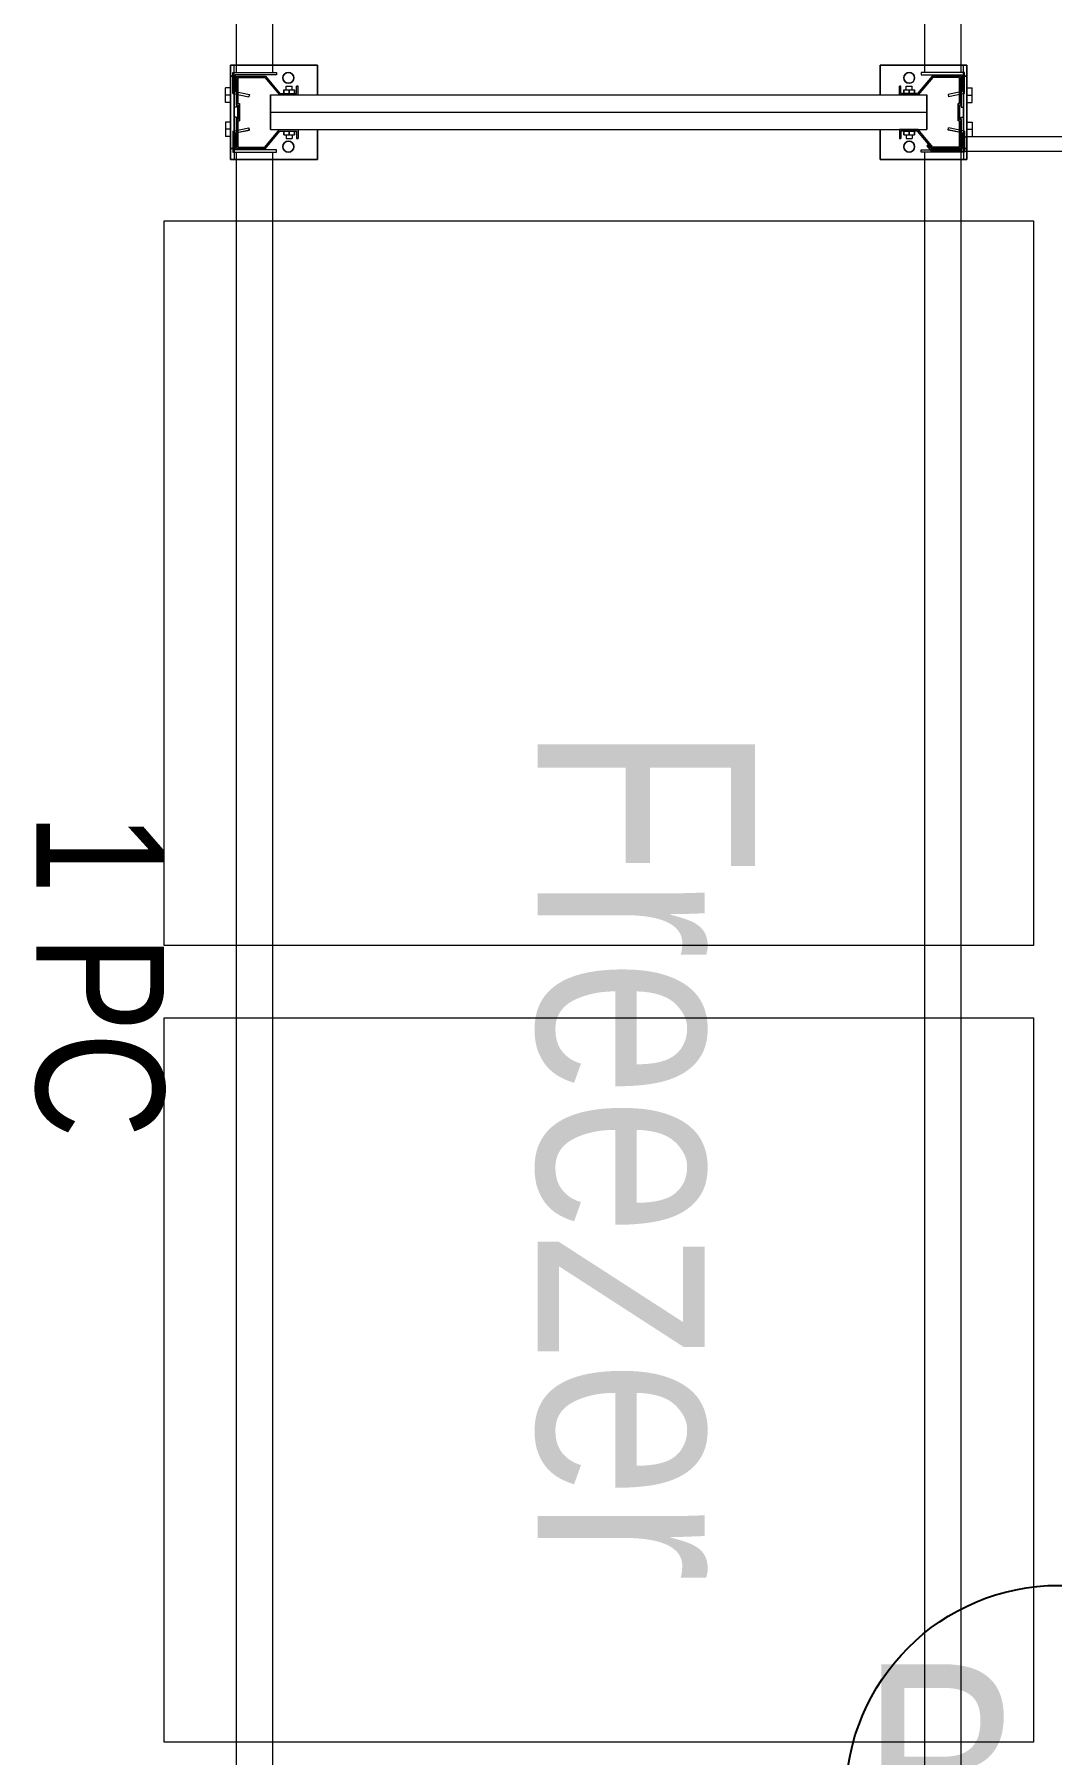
# Model space of a CAD drawing. Header units: metres. Extents: x 0 to 8715937, y -236336 to 216.
# Drawn here: x 127.135 to 128.539, y 73.327 to 75.702 of the extents above; entities that cross this region are included whole.
import ezdxf

# ---------------------------------------------------------------- set-up
doc = ezdxf.new("R2010")
doc.units = ezdxf.units.M
doc.header["$MEASUREMENT"] = 0
for name, color, linetype in [('0-BLOCK-EQUIPAMIENTO', 7, 'Continuous'), ('AAA BAST', 5, 'Continuous'), ('AAA CONECT', 3, 'Continuous'), ('AAA LARG', 1, 'Continuous'), ('AAA PALLETS', 7, 'Continuous'), ('COTAS INTERIORES', 2, 'Continuous'), ('MURO 20 - vista', 5, 'Continuous'), ('TEXTO', 7, 'Continuous')]:
    doc.layers.add(name, color=color, linetype=linetype)
doc.styles.add('AR', font='arial.ttf')

# ---------------------------------------------------------------- blocks, each defined once
blk = doc.blocks.new('1A MODULO D FTE')
at = {"layer": 'AAA BAST', "lineweight": 5}
for points in [[(-2.34, -0.835), (-2.34, -0.833), (-2.35, -0.833), (-2.35, -0.81), (-2.326, -0.79), (-2.326, -0.75), (-2.366, -0.75), (-2.366, -0.752), (-2.386, -0.752), (-2.386, -0.75), (-2.426, -0.75), (-2.426, -0.79), (-2.402, -0.81), (-2.402, -0.833), (-2.412, -0.833), (-2.412, -0.835), (-2.4, -0.835), (-2.4, -0.8091), (-2.424, -0.7891), (-2.424, -0.752), (-2.388, -0.752), (-2.388, -0.754), (-2.364, -0.754), (-2.364, -0.752), (-2.328, -0.752), (-2.328, -0.7891), (-2.352, -0.8091), (-2.352, -0.835)], [(-0.012, -0.835), (-0.012, -0.833), (-0.002, -0.833), (-0.002, -0.81), (-0.026, -0.79), (-0.026, -0.75), (0.014, -0.75), (0.014, -0.752), (0.034, -0.752), (0.034, -0.75), (0.074, -0.75), (0.074, -0.79), (0.05, -0.81), (0.05, -0.833), (0.06, -0.833), (0.06, -0.835), (0.048, -0.835), (0.048, -0.8091), (0.072, -0.7891), (0.072, -0.752), (0.036, -0.752), (0.036, -0.754), (0.012, -0.754), (0.012, -0.752), (-0.024, -0.752), (-0.024, -0.7891), (0, -0.8091), (0, -0.835)], [(-2.34, -1.665), (-2.34, -1.667), (-2.35, -1.667), (-2.35, -1.69), (-2.326, -1.71), (-2.326, -1.75), (-2.366, -1.75), (-2.366, -1.748), (-2.386, -1.748), (-2.386, -1.75), (-2.426, -1.75), (-2.426, -1.71), (-2.402, -1.69), (-2.402, -1.667), (-2.412, -1.667), (-2.412, -1.665), (-2.4, -1.665), (-2.4, -1.6909), (-2.424, -1.7109), (-2.424, -1.748), (-2.388, -1.748), (-2.388, -1.746), (-2.364, -1.746), (-2.364, -1.748), (-2.328, -1.748), (-2.328, -1.7109), (-2.352, -1.6909), (-2.352, -1.665)], [(-0.012, -1.665), (-0.012, -1.667), (-0.002, -1.667), (-0.002, -1.69), (-0.026, -1.71), (-0.026, -1.75), (0.014, -1.75), (0.014, -1.748), (0.034, -1.748), (0.034, -1.75), (0.074, -1.75), (0.074, -1.71), (0.05, -1.69), (0.05, -1.667), (0.06, -1.667), (0.06, -1.665), (0.048, -1.665), (0.048, -1.6909), (0.072, -1.7109), (0.072, -1.748), (0.036, -1.748), (0.036, -1.746), (0.012, -1.746), (0.012, -1.748), (-0.024, -1.748), (-0.024, -1.7109), (0, -1.6909), (0, -1.665)]]:
    blk.add_hatch(color=251, dxfattribs=at).paths.add_polyline_path(points)
at = {"layer": 'AAA BAST', "color": 251, "lineweight": 5}
for p, q in [((-2.3895, -0.7348), (-2.4095, -0.7348)), ((-2.4095, -0.7418), (-2.4095, -0.7348)), ((-2.3995, -0.7418), (-2.3995, -0.7348)), ((-2.3895, -0.7418), (-2.3895, -0.7348)), ((-2.3625, -0.7348), (-2.3425, -0.7348)), ((-2.3625, -0.7418), (-2.3625, -0.7348)), ((-2.3525, -0.7418), (-2.3525, -0.7348)), ((-2.3425, -0.7418), (-2.3425, -0.7348)), ((0.0105, -0.7348), (-0.0095, -0.7348)), ((-0.0095, -0.7418), (-0.0095, -0.7348)), ((0.0005, -0.7418), (0.0005, -0.7348)), ((0.0105, -0.7418), (0.0105, -0.7348)), ((0.0375, -0.7348), (0.0575, -0.7348)), ((0.0375, -0.7418), (0.0375, -0.7348)), ((0.0475, -0.7418), (0.0475, -0.7348)), ((0.0575, -0.7418), (0.0575, -0.7348)), ((-2.426, -0.7418), (-2.441, -0.7418)), ((-2.441, -0.7418), (-2.441, -0.8618)), ((-2.426, -0.7468), (-2.441, -0.7468)), ((-2.326, -0.7418), (-2.426, -0.7418)), ((-2.426, -0.7418), (-2.426, -0.7468)), ((-2.426, -0.7468), (-2.326, -0.7468)), ((-2.386, -0.75), (-2.426, -0.75)), ((-2.426, -0.75), (-2.426, -0.79)), ((-2.424, -0.752), (-2.424, -0.7891)), ((-2.388, -0.752), (-2.424, -0.752)), ((-2.416, -0.75), (-2.416, -0.7468)), ((-2.416, -0.7468), (-2.383, -0.7468)), ((-2.388, -0.752), (-2.388, -0.754)), ((-2.364, -0.754), (-2.388, -0.754)), ((-2.386, -0.75), (-2.386, -0.752)), ((-2.386, -0.75), (-2.383, -0.75)), ((-2.366, -0.752), (-2.386, -0.752)), ((-2.383, -0.75), (-2.383, -0.7468)), ((-2.369, -0.75), (-2.369, -0.7468)), ((-2.366, -0.75), (-2.369, -0.75)), ((-2.326, -0.75), (-2.366, -0.75)), ((-2.366, -0.75), (-2.366, -0.752)), ((-2.328, -0.752), (-2.364, -0.752)), ((-2.364, -0.752), (-2.364, -0.754)), ((-2.336, -0.75), (-2.336, -0.7468)), ((-2.328, -0.752), (-2.328, -0.7891)), ((-2.326, -0.7468), (-2.326, -0.7418)), ((-2.311, -0.7418), (-2.326, -0.7418)), ((-2.326, -0.7468), (-2.311, -0.7468)), ((-2.326, -0.75), (-2.326, -0.79)), ((-2.311, -0.8618), (-2.311, -0.7418)), ((-0.041, -0.8618), (-0.041, -0.7418)), ((-0.041, -0.7418), (-0.026, -0.7418)), ((-0.026, -0.7468), (-0.041, -0.7468)), ((-0.026, -0.7468), (-0.026, -0.7418)), ((-0.026, -0.7418), (0.074, -0.7418)), ((0.074, -0.7468), (-0.026, -0.7468)), ((-0.026, -0.75), (0.014, -0.75)), ((-0.026, -0.75), (-0.026, -0.79)), ((-0.024, -0.752), (-0.024, -0.7891)), ((-0.024, -0.752), (0.012, -0.752)), ((-0.016, -0.75), (-0.016, -0.7468)), ((0.012, -0.752), (0.012, -0.754)), ((0.012, -0.754), (0.036, -0.754)), ((0.014, -0.75), (0.014, -0.752)), ((0.014, -0.75), (0.017, -0.75)), ((0.014, -0.752), (0.034, -0.752)), ((0.017, -0.75), (0.017, -0.7468)), ((0.031, -0.75), (0.031, -0.7468)), ((0.064, -0.7468), (0.031, -0.7468)), ((0.034, -0.75), (0.031, -0.75)), ((0.034, -0.75), (0.074, -0.75)), ((0.034, -0.75), (0.034, -0.752)), ((0.036, -0.752), (0.072, -0.752)), ((0.036, -0.752), (0.036, -0.754)), ((0.064, -0.75), (0.064, -0.7468)), ((0.072, -0.752), (0.072, -0.7891)), ((0.074, -0.7418), (0.074, -0.7468)), ((0.074, -0.7418), (0.089, -0.7418)), ((0.074, -0.7468), (0.089, -0.7468)), ((0.074, -0.75), (0.074, -0.79)), ((0.089, -0.7418), (0.089, -0.8618)), ((-2.426, -0.79), (-2.402, -0.81)), ((-2.424, -0.7891), (-2.4, -0.8091)), ((-2.4, -0.797), (-2.376, -0.797)), ((-2.4, -1.703), (-2.4, -0.797)), ((-2.376, -0.797), (-2.352, -0.797)), ((-2.376, -1.703), (-2.376, -0.797)), ((-2.328, -0.7891), (-2.352, -0.8091)), ((-2.352, -1.703), (-2.352, -0.797)), ((-2.326, -0.79), (-2.35, -0.81)), ((-0.026, -0.79), (-0.002, -0.81)), ((-0.024, -0.7891), (0, -0.8091)), ((0.024, -0.797), (0, -0.797)), ((0, -1.703), (0, -0.797)), ((0.048, -0.797), (0.024, -0.797)), ((0.024, -1.703), (0.024, -0.797)), ((0.072, -0.7891), (0.048, -0.8091)), ((0.048, -1.703), (0.048, -0.797)), ((0.074, -0.79), (0.05, -0.81)), ((-2.402, -0.814), (-2.407, -0.814)), ((-2.407, -0.829), (-2.407, -0.814)), ((-2.402, -0.8215), (-2.407, -0.8215)), ((-2.402, -0.829), (-2.407, -0.829)), ((-2.402, -0.81), (-2.402, -0.833)), ((-2.4, -0.8091), (-2.4, -0.835)), ((-2.352, -0.8091), (-2.352, -0.835)), ((-2.35, -0.81), (-2.35, -0.833)), ((-2.345, -0.814), (-2.35, -0.814)), ((-2.35, -0.829), (-2.35, -0.814)), ((-2.345, -0.8215), (-2.35, -0.8215)), ((-2.345, -0.829), (-2.35, -0.829)), ((-2.345, -0.829), (-2.345, -0.814)), ((-2.345, -0.8172), (-2.34, -0.8172)), ((-2.345, -0.8257), (-2.34, -0.8257)), ((-2.34, -0.8257), (-2.34, -0.8172)), ((-0.007, -0.8172), (-0.012, -0.8172)), ((-0.012, -0.8257), (-0.012, -0.8172)), ((-0.007, -0.8257), (-0.012, -0.8257)), ((-0.007, -0.814), (-0.002, -0.814)), ((-0.007, -0.829), (-0.007, -0.814)), ((-0.007, -0.8215), (-0.002, -0.8215)), ((-0.007, -0.829), (-0.002, -0.829)), ((-0.002, -0.81), (-0.002, -0.833)), ((-0.002, -0.829), (-0.002, -0.814)), ((0, -0.8091), (0, -0.835)), ((0.048, -0.8091), (0.048, -0.835)), ((0.05, -0.81), (0.05, -0.833)), ((0.05, -0.814), (0.055, -0.814)), ((0.05, -0.8215), (0.055, -0.8215)), ((0.05, -0.829), (0.055, -0.829)), ((0.055, -0.829), (0.055, -0.814)), ((-2.402, -0.833), (-2.412, -0.833)), ((-2.412, -0.833), (-2.412, -0.835)), ((-2.4, -0.835), (-2.412, -0.835)), ((-2.352, -0.835), (-2.34, -0.835)), ((-2.35, -0.833), (-2.34, -0.833)), ((-2.34, -0.835), (-2.34, -0.833)), ((-0.002, -0.833), (-0.012, -0.833)), ((-0.012, -0.835), (-0.012, -0.833)), ((0, -0.835), (-0.012, -0.835)), ((0.048, -0.835), (0.06, -0.835)), ((0.05, -0.833), (0.06, -0.833)), ((0.06, -0.833), (0.06, -0.835)), ((-2.441, -0.8618), (-2.4, -0.8618)), ((-2.352, -0.8618), (-2.311, -0.8618)), ((0, -0.8618), (-0.041, -0.8618)), ((0.089, -0.8618), (0.048, -0.8618)), ((-2.441, -1.7582), (-2.441, -1.6382)), ((-2.441, -1.6382), (-2.4, -1.6382)), ((-2.352, -1.6382), (-2.311, -1.6382)), ((-2.311, -1.6382), (-2.311, -1.7582)), ((0, -1.6382), (-0.041, -1.6382)), ((-0.041, -1.6382), (-0.041, -1.7582)), ((0.089, -1.6382), (0.048, -1.6382)), ((0.089, -1.7582), (0.089, -1.6382)), ((-2.4, -1.665), (-2.412, -1.665)), ((-2.412, -1.667), (-2.412, -1.665)), ((-2.402, -1.667), (-2.412, -1.667)), ((-2.402, -1.6699), (-2.407, -1.6699)), ((-2.407, -1.6849), (-2.407, -1.6699)), ((-2.402, -1.6774), (-2.407, -1.6774)), ((-2.402, -1.6849), (-2.407, -1.6849)), ((-2.402, -1.69), (-2.402, -1.667)), ((-2.4, -1.6909), (-2.4, -1.665)), ((-2.352, -1.6909), (-2.352, -1.665)), ((-2.352, -1.665), (-2.34, -1.665)), ((-2.35, -1.69), (-2.35, -1.667)), ((-2.35, -1.667), (-2.34, -1.667)), ((-2.345, -1.6699), (-2.35, -1.6699)), ((-2.35, -1.6849), (-2.35, -1.6699)), ((-2.345, -1.6774), (-2.35, -1.6774)), ((-2.345, -1.6849), (-2.35, -1.6849)), ((-2.345, -1.6849), (-2.345, -1.6699)), ((-2.345, -1.6732), (-2.34, -1.6732)), ((-2.345, -1.6817), (-2.34, -1.6817)), ((-2.34, -1.665), (-2.34, -1.667)), ((-2.34, -1.6817), (-2.34, -1.6732)), ((0, -1.665), (-0.012, -1.665)), ((-0.012, -1.665), (-0.012, -1.667)), ((-0.002, -1.667), (-0.012, -1.667)), ((-0.007, -1.6732), (-0.012, -1.6732)), ((-0.012, -1.6817), (-0.012, -1.6732)), ((-0.007, -1.6817), (-0.012, -1.6817)), ((-0.007, -1.6699), (-0.002, -1.6699)), ((-0.007, -1.6849), (-0.007, -1.6699)), ((-0.007, -1.6774), (-0.002, -1.6774)), ((-0.007, -1.6849), (-0.002, -1.6849)), ((-0.002, -1.69), (-0.002, -1.667)), ((-0.002, -1.6849), (-0.002, -1.6699)), ((0, -1.6909), (0, -1.665)), ((0.048, -1.6909), (0.048, -1.665)), ((0.048, -1.665), (0.06, -1.665)), ((0.05, -1.69), (0.05, -1.667)), ((0.05, -1.667), (0.06, -1.667)), ((0.05, -1.6699), (0.055, -1.6699)), ((0.05, -1.6774), (0.055, -1.6774)), ((0.05, -1.6849), (0.055, -1.6849)), ((0.055, -1.6849), (0.055, -1.6699)), ((0.06, -1.667), (0.06, -1.665)), ((-2.426, -1.71), (-2.402, -1.69)), ((-2.424, -1.7109), (-2.4, -1.6909)), ((-2.4, -1.703), (-2.376, -1.703)), ((-2.376, -1.703), (-2.352, -1.703)), ((-2.328, -1.7109), (-2.352, -1.6909)), ((-2.326, -1.71), (-2.35, -1.69)), ((-0.026, -1.71), (-0.002, -1.69)), ((-0.024, -1.7109), (0, -1.6909)), ((0.024, -1.703), (0, -1.703)), ((0.048, -1.703), (0.024, -1.703)), ((0.072, -1.7109), (0.048, -1.6909)), ((0.074, -1.71), (0.05, -1.69)), ((-2.426, -1.75), (-2.426, -1.71)), ((-2.424, -1.748), (-2.424, -1.7109)), ((-2.328, -1.748), (-2.328, -1.7109)), ((-2.326, -1.75), (-2.326, -1.71)), ((-0.026, -1.75), (-0.026, -1.71)), ((-0.024, -1.748), (-0.024, -1.7109)), ((0.072, -1.748), (0.072, -1.7109)), ((0.074, -1.75), (0.074, -1.71)), ((-2.426, -1.7532), (-2.441, -1.7532)), ((-2.386, -1.75), (-2.426, -1.75)), ((-2.426, -1.7532), (-2.326, -1.7532)), ((-2.426, -1.7582), (-2.426, -1.7532)), ((-2.388, -1.748), (-2.424, -1.748)), ((-2.416, -1.75), (-2.416, -1.7532)), ((-2.416, -1.7532), (-2.383, -1.7532)), ((-2.388, -1.748), (-2.388, -1.746)), ((-2.364, -1.746), (-2.388, -1.746)), ((-2.366, -1.748), (-2.386, -1.748)), ((-2.386, -1.75), (-2.386, -1.748)), ((-2.386, -1.75), (-2.383, -1.75)), ((-2.383, -1.75), (-2.383, -1.7532)), ((-2.369, -1.75), (-2.369, -1.7532)), ((-2.366, -1.75), (-2.369, -1.75)), ((-2.366, -1.75), (-2.366, -1.748)), ((-2.326, -1.75), (-2.366, -1.75)), ((-2.364, -1.748), (-2.364, -1.746)), ((-2.328, -1.748), (-2.364, -1.748)), ((-2.336, -1.75), (-2.336, -1.7532)), ((-2.326, -1.7532), (-2.326, -1.7582)), ((-2.326, -1.7532), (-2.311, -1.7532)), ((-0.026, -1.7532), (-0.041, -1.7532)), ((-0.026, -1.75), (0.014, -1.75)), ((0.074, -1.7532), (-0.026, -1.7532)), ((-0.026, -1.7532), (-0.026, -1.7582)), ((-0.024, -1.748), (0.012, -1.748)), ((-0.016, -1.75), (-0.016, -1.7532)), ((0.012, -1.748), (0.012, -1.746)), ((0.012, -1.746), (0.036, -1.746)), ((0.014, -1.748), (0.034, -1.748)), ((0.014, -1.75), (0.014, -1.748)), ((0.014, -1.75), (0.017, -1.75)), ((0.017, -1.75), (0.017, -1.7532)), ((0.031, -1.75), (0.031, -1.7532)), ((0.034, -1.75), (0.031, -1.75)), ((0.064, -1.7532), (0.031, -1.7532)), ((0.034, -1.75), (0.034, -1.748)), ((0.034, -1.75), (0.074, -1.75)), ((0.036, -1.748), (0.036, -1.746)), ((0.036, -1.748), (0.072, -1.748)), ((0.064, -1.75), (0.064, -1.7532)), ((0.074, -1.7582), (0.074, -1.7532)), ((0.074, -1.7532), (0.089, -1.7532)), ((-2.426, -1.7582), (-2.441, -1.7582)), ((-2.326, -1.7582), (-2.426, -1.7582)), ((-2.4095, -1.7582), (-2.4095, -1.7652)), ((-2.3895, -1.7652), (-2.4095, -1.7652)), ((-2.3995, -1.7582), (-2.3995, -1.7652)), ((-2.3895, -1.7582), (-2.3895, -1.7652)), ((-2.3625, -1.7582), (-2.3625, -1.7652)), ((-2.3625, -1.7652), (-2.3425, -1.7652)), ((-2.3525, -1.7582), (-2.3525, -1.7652)), ((-2.3425, -1.7582), (-2.3425, -1.7652)), ((-2.311, -1.7582), (-2.326, -1.7582)), ((-0.041, -1.7582), (-0.026, -1.7582)), ((-0.026, -1.7582), (0.074, -1.7582)), ((-0.0095, -1.7582), (-0.0095, -1.7652)), ((0.0105, -1.7652), (-0.0095, -1.7652)), ((0.0005, -1.7582), (0.0005, -1.7652)), ((0.0105, -1.7582), (0.0105, -1.7652)), ((0.0375, -1.7582), (0.0375, -1.7652)), ((0.0375, -1.7652), (0.0575, -1.7652)), ((0.0475, -1.7582), (0.0475, -1.7652)), ((0.0575, -1.7582), (0.0575, -1.7652)), ((0.074, -1.7582), (0.089, -1.7582))]:
    blk.add_line(p, q, dxfattribs=at)
for centre in [(-2.4235, -0.8215), (-2.3285, -0.8215), (-0.0235, -0.8215), (0.0715, -0.8215), (-2.4235, -1.6785), (-2.3285, -1.6785), (-0.0235, -1.6785), (0.0715, -1.6785)]:
    blk.add_circle(centre, 0.0075, dxfattribs=at)
at = {"layer": 'AAA CONECT', "color": 251, "lineweight": 5, "ltscale": 0.21}
for p, q in [((-2.43, -0.4591), (-2.43, -0.7909)), ((-0.03, -0.4591), (-0.03, -0.7909)), ((-2.41, -0.5066), (-2.41, -0.7434)), ((-0.01, -0.5066), (-0.01, -0.7434))]:
    blk.add_line(p, q, dxfattribs=at)
at = {"layer": 'AAA CONECT', "color": 251, "lineweight": 5}
for p, q in [((-2.428, -0.7484), (-2.428, -0.79)), ((-2.428, -0.7484), (-2.415, -0.7484)), ((-2.41, -0.7434), (-2.415, -0.7484)), ((-0.028, -0.7484), (-0.028, -0.79)), ((-0.028, -0.7484), (-0.015, -0.7484)), ((-0.01, -0.7434), (-0.015, -0.7484)), ((-2.4223, -0.7973), (-2.43, -0.7909)), ((-2.421, -0.7958), (-2.428, -0.79)), ((-2.4223, -0.7973), (-2.421, -0.7958)), ((-0.0223, -0.7973), (-0.03, -0.7909)), ((-0.021, -0.7958), (-0.028, -0.79)), ((-0.0223, -0.7973), (-0.021, -0.7958))]:
    blk.add_line(p, q, dxfattribs=at)
at = {"layer": 'AAA LARG', "color": 251, "lineweight": 5}
for p, q in [((-2.35, -0.745), (-2.3547, -0.7671)), ((-2.3474, -0.7482), (-2.3516, -0.7678)), ((-2.35, -0.745), (-2.321, -0.745)), ((-2.3242, -0.7482), (-2.3474, -0.7482)), ((-2.3242, -0.805), (-2.3242, -0.7482)), ((-2.321, -0.745), (-2.321, -0.805)), ((-2.321, -0.75), (-0.031, -0.75)), ((-0.002, -0.745), (-0.031, -0.745)), ((-0.031, -0.745), (-0.031, -0.805)), ((-0.0278, -0.805), (-0.0278, -0.7482)), ((-0.0278, -0.7482), (-0.0046, -0.7482)), ((-0.0046, -0.7482), (-0.0004, -0.7678)), ((-0.002, -0.745), (0.0027, -0.7671)), ((-2.3516, -0.7678), (-2.3547, -0.7671)), ((-0.0004, -0.7678), (0.0027, -0.7671)), ((-2.321, -0.805), (-2.3242, -0.805)), ((-2.321, -0.8), (-0.031, -0.8)), ((-0.031, -0.805), (-0.0278, -0.805)), ((-2.321, -1.695), (-2.3242, -1.695)), ((-2.3242, -1.695), (-2.3242, -1.7518)), ((-2.321, -1.755), (-2.321, -1.695)), ((-2.321, -1.7), (-0.031, -1.7)), ((-0.031, -1.755), (-0.031, -1.695)), ((-0.031, -1.695), (-0.0278, -1.695)), ((-0.0278, -1.695), (-0.0278, -1.7518)), ((-2.3516, -1.7322), (-2.3547, -1.7329)), ((-2.35, -1.755), (-2.3547, -1.7329)), ((-2.3474, -1.7518), (-2.3516, -1.7322)), ((-0.0046, -1.7518), (-0.0004, -1.7322)), ((-0.002, -1.755), (0.0027, -1.7329)), ((-0.0004, -1.7322), (0.0027, -1.7329)), ((-2.35, -1.755), (-2.321, -1.755)), ((-2.3242, -1.7518), (-2.3474, -1.7518)), ((-2.321, -1.75), (-0.031, -1.75)), ((-0.002, -1.755), (-0.031, -1.755)), ((-0.0278, -1.7518), (-0.0046, -1.7518))]:
    blk.add_line(p, q, dxfattribs=at)
at = {"layer": 'AAA PALLETS', "color": 251, "lineweight": 5, "ltscale": 0.21}
for p, q in [((-1.226, -0.65), (-2.226, -0.65)), ((-2.226, -0.65), (-2.226, -1.85)), ((-1.226, -1.85), (-1.226, -0.65)), ((-0.126, -0.65), (-1.126, -0.65)), ((-1.126, -0.65), (-1.126, -1.85)), ((-0.126, -1.85), (-0.126, -0.65)), ((-2.226, -1.85), (-1.226, -1.85)), ((-1.126, -1.85), (-0.126, -1.85))]:
    blk.add_line(p, q, dxfattribs=at)
blk = doc.blocks.new('DPM-EQUIPAMIENTO')
at = {"layer": 'AAA BAST', "xscale": -1, "rotation": 270}
for p in [(41.4439, 77.9703), (41.4439, 75.5703)]:
    blk.add_blockref('1A MODULO D FTE', p, dxfattribs=at)

msp = doc.modelspace()

# ---------------------------------------------------------------- hatches: boundary and pattern name
at = {"layer": 'AAA BAST', "lineweight": 5}
for points in [[(127.4989, 75.5583), (127.4969, 75.5583), (127.4969, 75.5683), (127.4739, 75.5683), (127.4539, 75.5443), (127.4139, 75.5443), (127.4139, 75.5843), (127.4159, 75.5843), (127.4159, 75.6043), (127.4139, 75.6043), (127.4139, 75.6443), (127.4539, 75.6443), (127.4739, 75.6203), (127.4969, 75.6203), (127.4969, 75.6303), (127.4989, 75.6303), (127.4989, 75.6183), (127.473, 75.6183), (127.453, 75.6423), (127.4159, 75.6423), (127.4159, 75.6063), (127.4179, 75.6063), (127.4179, 75.5823), (127.4159, 75.5823), (127.4159, 75.5463), (127.453, 75.5463), (127.473, 75.5703), (127.4989, 75.5703)], [(127.4989, 75.6303), (127.4969, 75.6303), (127.4969, 75.6203), (127.4739, 75.6203), (127.4539, 75.6443), (127.4139, 75.6443), (127.4139, 75.6043), (127.4159, 75.6043), (127.4159, 75.5843), (127.4139, 75.5843), (127.4139, 75.5443), (127.4539, 75.5443), (127.4739, 75.5683), (127.4969, 75.5683), (127.4969, 75.5583), (127.4989, 75.5583), (127.4989, 75.5703), (127.473, 75.5703), (127.453, 75.5463), (127.4159, 75.5463), (127.4159, 75.5823), (127.4179, 75.5823), (127.4179, 75.6063), (127.4159, 75.6063), (127.4159, 75.6423), (127.453, 75.6423), (127.473, 75.6183), (127.4989, 75.6183)], [(128.3289, 75.5583), (128.3309, 75.5583), (128.3309, 75.5683), (128.3539, 75.5683), (128.3739, 75.5443), (128.4139, 75.5443), (128.4139, 75.5843), (128.4119, 75.5843), (128.4119, 75.6043), (128.4139, 75.6043), (128.4139, 75.6443), (128.3739, 75.6443), (128.3539, 75.6203), (128.3309, 75.6203), (128.3309, 75.6303), (128.3289, 75.6303), (128.3289, 75.6183), (128.3549, 75.6183), (128.3749, 75.6423), (128.4119, 75.6423), (128.4119, 75.6063), (128.4099, 75.6063), (128.4099, 75.5823), (128.4119, 75.5823), (128.4119, 75.5463), (128.3749, 75.5463), (128.3549, 75.5703), (128.3289, 75.5703)], [(128.3289, 75.6303), (128.3309, 75.6303), (128.3309, 75.6203), (128.3539, 75.6203), (128.3739, 75.6443), (128.4139, 75.6443), (128.4139, 75.6043), (128.4119, 75.6043), (128.4119, 75.5843), (128.4139, 75.5843), (128.4139, 75.5443), (128.3739, 75.5443), (128.3539, 75.5683), (128.3309, 75.5683), (128.3309, 75.5583), (128.3289, 75.5583), (128.3289, 75.5703), (128.3549, 75.5703), (128.3749, 75.5463), (128.4119, 75.5463), (128.4119, 75.5823), (128.4099, 75.5823), (128.4099, 75.6063), (128.4119, 75.6063), (128.4119, 75.6423), (128.3749, 75.6423), (128.3549, 75.6183), (128.3289, 75.6183)]]:
    msp.add_hatch(color=251, dxfattribs=at).paths.add_polyline_path(points)
at = {"layer": 'MURO 20 - vista', "ltscale": 0.1}
h = msp.add_hatch(dxfattribs=at)
h.set_pattern_fill('ANSI31', color=0)
h.paths.add_polyline_path([(128.5639, 73.5604), (128.5639, 73.3443), (128.6478, 73.3443), (128.6478, 73.5436, 0.073203)], flags=16)
h.paths.add_polyline_path([(128.1752, 72.9887), (128.8793, 72.9887), (128.8793, 73.6133), (128.1752, 73.6133)], flags=9)

# ---------------------------------------------------------------- linework, layer by layer
at = {"layer": 'AAA BAST', "color": 251, "lineweight": 5}
for p, q in [((127.4057, 75.6443), (127.4057, 75.6593)), ((127.4057, 75.6593), (127.5257, 75.6593)), ((127.5257, 75.6593), (127.4057, 75.6593)), ((127.4057, 75.6593), (127.4057, 75.6443)), ((127.4107, 75.6443), (127.4107, 75.6593)), ((127.4107, 75.6443), (127.4107, 75.6593)), ((127.5257, 75.6593), (127.5257, 75.6183)), ((127.5257, 75.6183), (127.5257, 75.6593)), ((128.4221, 75.6593), (128.3021, 75.6593)), ((128.3021, 75.6593), (128.3021, 75.6183)), ((128.3021, 75.6183), (128.3021, 75.6593)), ((128.3021, 75.6593), (128.4221, 75.6593)), ((128.4171, 75.6443), (128.4171, 75.6593)), ((128.4171, 75.6443), (128.4171, 75.6593)), ((128.4221, 75.6443), (128.4221, 75.6593)), ((128.4221, 75.6593), (128.4221, 75.6443)), ((127.4057, 75.5443), (127.4057, 75.6443)), ((127.4057, 75.6443), (127.4107, 75.6443)), ((127.4107, 75.6443), (127.4057, 75.6443)), ((127.4057, 75.6443), (127.4057, 75.5443)), ((127.4107, 75.6443), (127.4107, 75.5443)), ((127.4107, 75.5443), (127.4107, 75.6443)), ((127.4139, 75.6343), (127.4107, 75.6343)), ((127.4107, 75.6343), (127.4107, 75.6013)), ((127.4139, 75.6343), (127.4107, 75.6343)), ((127.4139, 75.6043), (127.4139, 75.6443)), ((127.4139, 75.6443), (127.4539, 75.6443)), ((127.4139, 75.6443), (127.4139, 75.6043)), ((127.4139, 75.6443), (127.4539, 75.6443)), ((127.4159, 75.6423), (127.453, 75.6423)), ((127.4159, 75.6063), (127.4159, 75.6423)), ((127.4159, 75.6423), (127.453, 75.6423)), ((127.4159, 75.6423), (127.4159, 75.6063)), ((127.453, 75.6423), (127.473, 75.6183)), ((127.453, 75.6423), (127.473, 75.6183)), ((127.4539, 75.6443), (127.4739, 75.6203)), ((127.4539, 75.6443), (127.4739, 75.6203)), ((128.3739, 75.6443), (128.3539, 75.6203)), ((128.3739, 75.6443), (128.3539, 75.6203)), ((128.3749, 75.6423), (128.3549, 75.6183)), ((128.3749, 75.6423), (128.3549, 75.6183)), ((128.4139, 75.6443), (128.3739, 75.6443)), ((128.4139, 75.6443), (128.3739, 75.6443)), ((128.4119, 75.6423), (128.3749, 75.6423)), ((128.4119, 75.6423), (128.3749, 75.6423)), ((128.4119, 75.6063), (128.4119, 75.6423)), ((128.4119, 75.6423), (128.4119, 75.6063)), ((128.4139, 75.6043), (128.4139, 75.6443)), ((128.4139, 75.6443), (128.4139, 75.6043)), ((128.4139, 75.6343), (128.4171, 75.6343)), ((128.4139, 75.6343), (128.4171, 75.6343)), ((128.4171, 75.6443), (128.4171, 75.5443)), ((128.4221, 75.6443), (128.4171, 75.6443)), ((128.4171, 75.5443), (128.4171, 75.6443)), ((128.4171, 75.6443), (128.4221, 75.6443)), ((128.4171, 75.6343), (128.4171, 75.6013)), ((128.4221, 75.5443), (128.4221, 75.6443)), ((128.4221, 75.6443), (128.4221, 75.5443)), ((127.3987, 75.6078), (127.3987, 75.6278)), ((127.4057, 75.6278), (127.3987, 75.6278)), ((127.3987, 75.6078), (127.3987, 75.6278)), ((127.4057, 75.6278), (127.3987, 75.6278)), ((127.4057, 75.6178), (127.3987, 75.6178)), ((127.4057, 75.6178), (127.3987, 75.6178)), ((127.4057, 75.6078), (127.3987, 75.6078)), ((127.4057, 75.6078), (127.3987, 75.6078)), ((127.461, 75.6183), (127.461, 75.5943)), ((127.461, 75.6183), (128.3669, 75.6183)), ((127.461, 75.5943), (127.461, 75.6183)), ((127.461, 75.6183), (128.3669, 75.6183)), ((127.473, 75.6183), (127.4989, 75.6183)), ((127.473, 75.6183), (127.4989, 75.6183)), ((127.4739, 75.6203), (127.4969, 75.6203)), ((127.4739, 75.6203), (127.4969, 75.6203)), ((127.479, 75.6203), (127.479, 75.6253)), ((127.479, 75.6253), (127.494, 75.6253)), ((127.479, 75.6253), (127.479, 75.6203)), ((127.479, 75.6253), (127.494, 75.6253)), ((127.479, 75.6203), (127.494, 75.6203)), ((127.4822, 75.6253), (127.4822, 75.6303)), ((127.4822, 75.6303), (127.4907, 75.6303)), ((127.4865, 75.6203), (127.4865, 75.6253)), ((127.4865, 75.6253), (127.4865, 75.6203)), ((127.4907, 75.6253), (127.4907, 75.6303)), ((127.494, 75.6203), (127.494, 75.6253)), ((127.494, 75.6253), (127.494, 75.6203)), ((127.4969, 75.6203), (127.4969, 75.6303)), ((127.4969, 75.6303), (127.4989, 75.6303)), ((127.4969, 75.6203), (127.4969, 75.6303)), ((127.4989, 75.6303), (127.4969, 75.6303)), ((127.4989, 75.6183), (127.4989, 75.6303)), ((127.4989, 75.6183), (127.4989, 75.6303)), ((128.3289, 75.6183), (128.3289, 75.6303)), ((128.3309, 75.6303), (128.3289, 75.6303)), ((128.3289, 75.6183), (128.3289, 75.6303)), ((128.3289, 75.6303), (128.3309, 75.6303)), ((128.3549, 75.6183), (128.3289, 75.6183)), ((128.3549, 75.6183), (128.3289, 75.6183)), ((128.3309, 75.6203), (128.3309, 75.6303)), ((128.3309, 75.6203), (128.3309, 75.6303)), ((128.3539, 75.6203), (128.3309, 75.6203)), ((128.3539, 75.6203), (128.3309, 75.6203)), ((128.3349, 75.6203), (128.3349, 75.6253)), ((128.3349, 75.6253), (128.3499, 75.6253)), ((128.3349, 75.6253), (128.3349, 75.6203)), ((128.3349, 75.6253), (128.3499, 75.6253)), ((128.3349, 75.6203), (128.3499, 75.6203)), ((128.3382, 75.6253), (128.3382, 75.6303)), ((128.3382, 75.6303), (128.3467, 75.6303)), ((128.3424, 75.6203), (128.3424, 75.6253)), ((128.3424, 75.6253), (128.3424, 75.6203)), ((128.3467, 75.6253), (128.3467, 75.6303)), ((128.3499, 75.6203), (128.3499, 75.6253)), ((128.3499, 75.6253), (128.3499, 75.6203)), ((128.3669, 75.6183), (128.3669, 75.5943)), ((128.3669, 75.5943), (128.3669, 75.6183)), ((128.4221, 75.6278), (128.4291, 75.6278)), ((128.4221, 75.6278), (128.4291, 75.6278)), ((128.4221, 75.6178), (128.4291, 75.6178)), ((128.4221, 75.6178), (128.4291, 75.6178)), ((128.4221, 75.6078), (128.4291, 75.6078)), ((128.4221, 75.6078), (128.4291, 75.6078)), ((128.4291, 75.6078), (128.4291, 75.6278)), ((128.4291, 75.6078), (128.4291, 75.6278)), ((127.4139, 75.6013), (127.4107, 75.6013)), ((127.4139, 75.6013), (127.4107, 75.6013)), ((127.4139, 75.5873), (127.4107, 75.5873)), ((127.4139, 75.5873), (127.4107, 75.5873)), ((127.4107, 75.5543), (127.4107, 75.5873)), ((127.4139, 75.6043), (127.4159, 75.6043)), ((127.4139, 75.6043), (127.4139, 75.6013)), ((127.4139, 75.6043), (127.4159, 75.6043)), ((127.4139, 75.6043), (127.4139, 75.6013)), ((127.4139, 75.5843), (127.4139, 75.5873)), ((127.4139, 75.5843), (127.4139, 75.5873)), ((127.4139, 75.5443), (127.4139, 75.5843)), ((127.4139, 75.5843), (127.4159, 75.5843)), ((127.4139, 75.5843), (127.4139, 75.5443)), ((127.4139, 75.5843), (127.4159, 75.5843)), ((127.4159, 75.6063), (127.4179, 75.6063)), ((127.4159, 75.6063), (127.4179, 75.6063)), ((127.4159, 75.5843), (127.4159, 75.6043)), ((127.4159, 75.6043), (127.4159, 75.5843)), ((127.4179, 75.5823), (127.4179, 75.6063)), ((127.4179, 75.6063), (127.4179, 75.5823)), ((127.461, 75.5943), (127.461, 75.5703)), ((127.461, 75.5943), (128.3669, 75.5943)), ((127.461, 75.5703), (127.461, 75.5943)), ((127.461, 75.5943), (128.3669, 75.5943)), ((128.3669, 75.5943), (128.3669, 75.5703)), ((128.3669, 75.5703), (128.3669, 75.5943)), ((128.4119, 75.6063), (128.4099, 75.6063)), ((128.4099, 75.5823), (128.4099, 75.6063)), ((128.4119, 75.6063), (128.4099, 75.6063)), ((128.4099, 75.6063), (128.4099, 75.5823)), ((128.4119, 75.5843), (128.4119, 75.6043)), ((128.4139, 75.6043), (128.4119, 75.6043)), ((128.4119, 75.6043), (128.4119, 75.5843)), ((128.4139, 75.6043), (128.4119, 75.6043)), ((128.4139, 75.5843), (128.4119, 75.5843)), ((128.4139, 75.5843), (128.4119, 75.5843)), ((128.4139, 75.6043), (128.4139, 75.6013)), ((128.4139, 75.6043), (128.4139, 75.6013)), ((128.4139, 75.6013), (128.4171, 75.6013)), ((128.4139, 75.6013), (128.4171, 75.6013)), ((128.4139, 75.5873), (128.4171, 75.5873)), ((128.4139, 75.5843), (128.4139, 75.5873)), ((128.4139, 75.5873), (128.4171, 75.5873)), ((128.4139, 75.5843), (128.4139, 75.5873)), ((128.4139, 75.5443), (128.4139, 75.5843)), ((128.4139, 75.5843), (128.4139, 75.5443)), ((128.4171, 75.5543), (128.4171, 75.5873)), ((127.3987, 75.5808), (127.3987, 75.5608)), ((127.4057, 75.5808), (127.3987, 75.5808)), ((127.3987, 75.5808), (127.3987, 75.5608)), ((127.4057, 75.5808), (127.3987, 75.5808)), ((127.4057, 75.5708), (127.3987, 75.5708)), ((127.4057, 75.5708), (127.3987, 75.5708)), ((127.4057, 75.5608), (127.3987, 75.5608)), ((127.4057, 75.5608), (127.3987, 75.5608)), ((127.4159, 75.5463), (127.4159, 75.5823)), ((127.4159, 75.5823), (127.4179, 75.5823)), ((127.4159, 75.5823), (127.4159, 75.5463)), ((127.4159, 75.5823), (127.4179, 75.5823)), ((127.453, 75.5463), (127.473, 75.5703)), ((127.453, 75.5463), (127.473, 75.5703)), ((127.4539, 75.5443), (127.4739, 75.5683)), ((127.4539, 75.5443), (127.4739, 75.5683)), ((127.461, 75.5703), (128.3669, 75.5703)), ((127.461, 75.5703), (128.3669, 75.5703)), ((127.473, 75.5703), (127.4989, 75.5703)), ((127.473, 75.5703), (127.4989, 75.5703)), ((127.4739, 75.5683), (127.4969, 75.5683)), ((127.4739, 75.5683), (127.4969, 75.5683)), ((127.479, 75.5633), (127.479, 75.5683)), ((127.479, 75.5683), (127.494, 75.5683)), ((127.479, 75.5683), (127.479, 75.5633)), ((127.479, 75.5633), (127.494, 75.5633)), ((127.479, 75.5633), (127.494, 75.5633)), ((127.4822, 75.5633), (127.4822, 75.5583)), ((127.4865, 75.5633), (127.4865, 75.5683)), ((127.4865, 75.5683), (127.4865, 75.5633)), ((127.4907, 75.5633), (127.4907, 75.5583)), ((127.494, 75.5633), (127.494, 75.5683)), ((127.494, 75.5683), (127.494, 75.5633)), ((127.4969, 75.5683), (127.4969, 75.5583)), ((127.4969, 75.5683), (127.4969, 75.5583)), ((127.4989, 75.5703), (127.4989, 75.5583)), ((127.4989, 75.5703), (127.4989, 75.5583)), ((127.5257, 75.5703), (127.5257, 75.5293)), ((127.5257, 75.5293), (127.5257, 75.5703)), ((128.3021, 75.5703), (128.3021, 75.5293)), ((128.3021, 75.5293), (128.3021, 75.5703)), ((128.3549, 75.5703), (128.3289, 75.5703)), ((128.3289, 75.5703), (128.3289, 75.5583)), ((128.3549, 75.5703), (128.3289, 75.5703)), ((128.3289, 75.5703), (128.3289, 75.5583)), ((128.3539, 75.5683), (128.3309, 75.5683)), ((128.3309, 75.5683), (128.3309, 75.5583)), ((128.3539, 75.5683), (128.3309, 75.5683)), ((128.3309, 75.5683), (128.3309, 75.5583)), ((128.3349, 75.5633), (128.3349, 75.5683)), ((128.3349, 75.5683), (128.3499, 75.5683)), ((128.3349, 75.5683), (128.3349, 75.5633)), ((128.3349, 75.5633), (128.3499, 75.5633)), ((128.3349, 75.5633), (128.3499, 75.5633)), ((128.3382, 75.5633), (128.3382, 75.5583)), ((128.3424, 75.5633), (128.3424, 75.5683)), ((128.3424, 75.5683), (128.3424, 75.5633)), ((128.3467, 75.5633), (128.3467, 75.5583)), ((128.3499, 75.5633), (128.3499, 75.5683)), ((128.3499, 75.5683), (128.3499, 75.5633)), ((128.3739, 75.5443), (128.3539, 75.5683)), ((128.3739, 75.5443), (128.3539, 75.5683)), ((128.3749, 75.5463), (128.3549, 75.5703)), ((128.3749, 75.5463), (128.3549, 75.5703)), ((128.4119, 75.5823), (128.4099, 75.5823)), ((128.4119, 75.5823), (128.4099, 75.5823)), ((128.4119, 75.5463), (128.4119, 75.5823)), ((128.4119, 75.5823), (128.4119, 75.5463)), ((128.4221, 75.5808), (128.4291, 75.5808)), ((128.4221, 75.5808), (128.4291, 75.5808)), ((128.4221, 75.5708), (128.4291, 75.5708)), ((128.4221, 75.5708), (128.4291, 75.5708)), ((128.4221, 75.5608), (128.4291, 75.5608)), ((128.4221, 75.5608), (128.4291, 75.5608)), ((128.4291, 75.5808), (128.4291, 75.5608)), ((128.4291, 75.5808), (128.4291, 75.5608)), ((127.4107, 75.5443), (127.4057, 75.5443)), ((127.4057, 75.5293), (127.4057, 75.5443)), ((127.4057, 75.5443), (127.4107, 75.5443)), ((127.4057, 75.5443), (127.4057, 75.5293)), ((127.4139, 75.5543), (127.4107, 75.5543)), ((127.4139, 75.5543), (127.4107, 75.5543)), ((127.4107, 75.5443), (127.4107, 75.5293)), ((127.4107, 75.5443), (127.4107, 75.5293)), ((127.4139, 75.5443), (127.4539, 75.5443)), ((127.4139, 75.5443), (127.4539, 75.5443)), ((127.4159, 75.5463), (127.453, 75.5463)), ((127.4159, 75.5463), (127.453, 75.5463)), ((127.4822, 75.5583), (127.4907, 75.5583)), ((127.4989, 75.5583), (127.4969, 75.5583)), ((127.4969, 75.5583), (127.4989, 75.5583)), ((128.3289, 75.5583), (128.3309, 75.5583)), ((128.3309, 75.5583), (128.3289, 75.5583)), ((128.3382, 75.5583), (128.3467, 75.5583)), ((128.4139, 75.5443), (128.3739, 75.5443)), ((128.4139, 75.5443), (128.3739, 75.5443)), ((128.4119, 75.5463), (128.3749, 75.5463)), ((128.4119, 75.5463), (128.3749, 75.5463)), ((128.4139, 75.5543), (128.4171, 75.5543)), ((128.4139, 75.5543), (128.4171, 75.5543)), ((128.4171, 75.5443), (128.4221, 75.5443)), ((128.4171, 75.5443), (128.4171, 75.5293)), ((128.4221, 75.5443), (128.4171, 75.5443)), ((128.4171, 75.5443), (128.4171, 75.5293)), ((128.4221, 75.5293), (128.4221, 75.5443)), ((128.4221, 75.5443), (128.4221, 75.5293)), ((127.5257, 75.5293), (127.4057, 75.5293)), ((127.4057, 75.5293), (127.5257, 75.5293)), ((128.3021, 75.5293), (128.4221, 75.5293)), ((128.4221, 75.5293), (128.3021, 75.5293))]:
    msp.add_line(p, q, dxfattribs=at)
for centre in [(127.4854, 75.6418), (127.4854, 75.6418), (128.3424, 75.6418), (128.3424, 75.6418), (127.4854, 75.5468), (127.4854, 75.5468), (128.3424, 75.5468), (128.3424, 75.5468)]:
    msp.add_circle(centre, 0.0075, dxfattribs=at)
at = {"layer": 'AAA CONECT', "color": 251, "lineweight": 5}
for p, q in [((128.4205, 75.5603), (128.4155, 75.5553)), ((128.4205, 75.5603), (128.4155, 75.5553)), ((128.3666, 75.548), (128.3681, 75.5492)), ((128.3666, 75.548), (128.3681, 75.5492)), ((128.3666, 75.548), (128.373, 75.5403)), ((128.3666, 75.548), (128.373, 75.5403)), ((128.3681, 75.5492), (128.3739, 75.5423)), ((128.3681, 75.5492), (128.3739, 75.5423)), ((128.4155, 75.5423), (128.3739, 75.5423)), ((128.4155, 75.5423), (128.3739, 75.5423)), ((128.4155, 75.5423), (128.4155, 75.5553)), ((128.4155, 75.5423), (128.4155, 75.5553))]:
    msp.add_line(p, q, dxfattribs=at)
at = {"layer": 'AAA CONECT', "color": 251, "lineweight": 5, "ltscale": 0.21}
for p, q in [((128.6573, 75.5603), (128.4205, 75.5603)), ((128.6573, 75.5603), (128.4205, 75.5603)), ((128.7049, 75.5403), (128.373, 75.5403)), ((128.7049, 75.5403), (128.373, 75.5403))]:
    msp.add_line(p, q, dxfattribs=at)
at = {"layer": 'AAA LARG', "color": 251, "lineweight": 5}
for p, q in [((127.4139, 75.6493), (127.4139, 77.9393)), ((127.4639, 75.6493), (127.4639, 77.9393)), ((128.3639, 75.6493), (128.3639, 77.9393)), ((128.4139, 75.6493), (128.4139, 77.9393)), ((127.4089, 75.6203), (127.4089, 75.6493)), ((127.4089, 75.6493), (127.4689, 75.6493)), ((127.4689, 75.6461), (127.4121, 75.6461)), ((127.4121, 75.6461), (127.4121, 75.6229)), ((127.4689, 75.6493), (127.4689, 75.6461)), ((128.4189, 75.6493), (128.3589, 75.6493)), ((128.3589, 75.6493), (128.3589, 75.6461)), ((128.3589, 75.6461), (128.4157, 75.6461)), ((128.4157, 75.6461), (128.4157, 75.6229)), ((128.4189, 75.6203), (128.4189, 75.6493)), ((127.4089, 75.6203), (127.431, 75.6156)), ((127.4121, 75.6229), (127.4317, 75.6187)), ((127.4317, 75.6187), (127.431, 75.6156)), ((128.4157, 75.6229), (128.3962, 75.6187)), ((128.3962, 75.6187), (128.3968, 75.6156)), ((128.4189, 75.6203), (128.3968, 75.6156)), ((127.4089, 75.5683), (127.431, 75.573)), ((127.4089, 75.5683), (127.4089, 75.5393)), ((127.4121, 75.5657), (127.4317, 75.5698)), ((127.4121, 75.5425), (127.4121, 75.5657)), ((127.4317, 75.5698), (127.431, 75.573)), ((128.3962, 75.5698), (128.3968, 75.573)), ((128.4157, 75.5657), (128.3962, 75.5698)), ((128.4189, 75.5683), (128.3968, 75.573)), ((128.4157, 75.5425), (128.4157, 75.5657)), ((128.4189, 75.5683), (128.4189, 75.5393)), ((127.4089, 75.5393), (127.4689, 75.5393)), ((127.4689, 75.5425), (127.4121, 75.5425)), ((127.4139, 73.2493), (127.4139, 75.5393)), ((127.4639, 73.2493), (127.4639, 75.5393)), ((127.4689, 75.5393), (127.4689, 75.5425)), ((128.3589, 75.5393), (128.3589, 75.5425)), ((128.3589, 75.5425), (128.4157, 75.5425)), ((128.4189, 75.5393), (128.3589, 75.5393)), ((128.3639, 73.2493), (128.3639, 75.5393)), ((128.4139, 73.2493), (128.4139, 75.5393))]:
    msp.add_line(p, q, dxfattribs=at)
at = {"layer": 'AAA PALLETS', "color": 251, "lineweight": 5, "ltscale": 0.21}
for p, q in [((127.3139, 74.4443), (127.3139, 75.4443)), ((127.3139, 75.4443), (128.5139, 75.4443)), ((128.5139, 75.4443), (128.5139, 74.4443)), ((128.5139, 74.4443), (127.3139, 74.4443)), ((127.3139, 73.3443), (127.3139, 74.3443)), ((127.3139, 74.3443), (128.5139, 74.3443)), ((128.5139, 74.3443), (128.5139, 73.3443)), ((128.5139, 73.3443), (127.3139, 73.3443))]:
    msp.add_line(p, q, dxfattribs=at)
at = {"layer": 'COTAS INTERIORES', "ltscale": 0.1}
msp.add_circle((128.5487, 73.2669), 0.2939, dxfattribs=at)

# ---------------------------------------------------------------- block references
at = {"layer": '0-BLOCK-EQUIPAMIENTO'}
msp.add_blockref('DPM-EQUIPAMIENTO', (87.72, 0), dxfattribs=at)

# ---------------------------------------------------------------- texts
at = {"layer": 'TEXTO', "ltscale": 0.1, "attachment_point": 1, "rotation": 270, "style": 'AR'}
for s, insert, char_height in [('\\pi1.4606;{\\fArial Narrow|b0|i0|c0|p34;Freezer}', (128.1296, 76.2105), 0.300033), ('{\\fArial Narrow|b0|i0|c0|p34;1 PC}', (127.3139, 74.6278), 0.176497)]:
    msp.add_mtext_dynamic_manual_height_columns(s, width=4.08123, gutter_width=12.5, heights=[0], dxfattribs=dict(at, insert=insert, char_height=char_height))
at = {"layer": 'TEXTO', "ltscale": 0.1, "insert": (126.4901, 73.4519), "char_height": 0.300033, "attachment_point": 1, "style": 'AR'}
msp.add_mtext_dynamic_manual_height_columns('\\pi1.7855;{\\fArial Narrow|b0|i0|c0|p34;B.E}', width=4.08123, gutter_width=12.5, heights=[0], dxfattribs=at)

doc.saveas('drawing.dxf')
